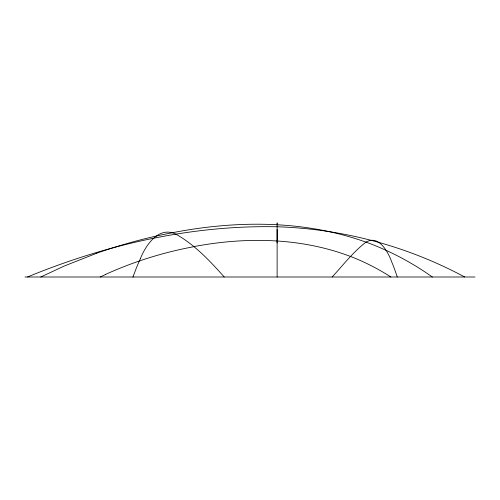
<?xml version="1.0" encoding="UTF-8"?>
<svg xmlns="http://www.w3.org/2000/svg" width="500" height="500" viewBox="0 0 500 500"><rect width="100%" height="100%" fill="white"/><g stroke="black" fill="none" stroke-linecap="round" stroke-linejoin="round"><path stroke-width="0.75" d="M277.125 277L277.125 223L277.125 223.406M140.338 258.712C145.762 245.069 158.988 225.588 176.062 234.25C194.838 244.869 210.025 261.006 224.231 277M332.169 277C342.844 265.35 352.694 252.606 365.131 242.781C378.2 233.531 388.206 251.9 391.806 262.144A689.5 78.275 -90 0 1 397.269 277.013M40.763 277L64.094 266.094L96.256 253.4M100.181 277L105.7 274.425M27.487 277C106.306 244.469 191.581 224.988 277.125 226.769A427.6 427.6 0 0 1 379.344 242.562A424.837 424.837 0 0 1 464.719 277.006M193.688 246.637C245.644 236.788 300.831 237.512 350.688 256.537M25 277L475 277M366.1 242.194C304.081 219.875 236.044 220.294 171.975 232.794A523.088 523.088 0 0 0 96.25 253.381M277.125 229.431L277.125 242.987M350.7 256.506A224.106 224.106 0 0 1 390.913 277.031M105.675 274.363A382.35 382.35 0 0 1 193.7 246.719M366.125 242.125A281.988 281.988 0 0 1 432.4 277.069M132.95 277.131A539.881 85.806 89.9 0 1 140.344 258.806"/></g></svg>
